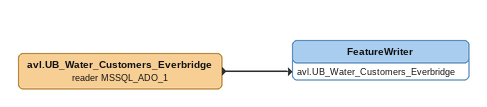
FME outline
avl.UB_Water_Customers_Everbridge (reader MSSQL_ADO_1)
    -> FeatureWriter [avl.UB_Water_Customers_Everbridge]
FeatureWriter
